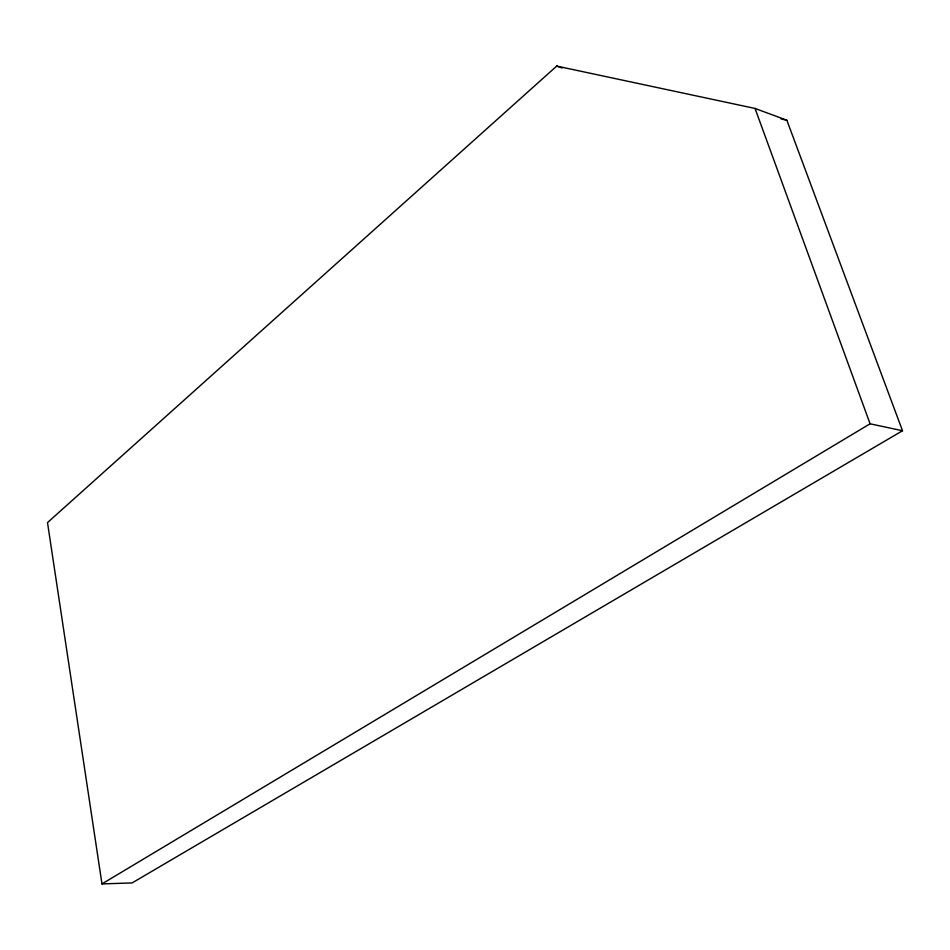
<?xml version="1.0" encoding="UTF-8"?>
<svg xmlns="http://www.w3.org/2000/svg" width="950" height="950" viewBox="0 0 950 950"><rect width="100%" height="100%" fill="white"/><g stroke="black" fill="none" stroke-linecap="round" stroke-linejoin="round"><path stroke-width="1.43" d="M556.7 66.084L47.5 522.595L101.982 883.916L132.086 882.93L902.5 430.742L786.849 120.211L755.048 108.454L556.7 66.084L562.139 68.008M101.982 883.916L870.081 423.795L902.5 430.742M781.09 118.964L786.849 120.211M755.048 108.454L870.081 423.795"/></g></svg>
